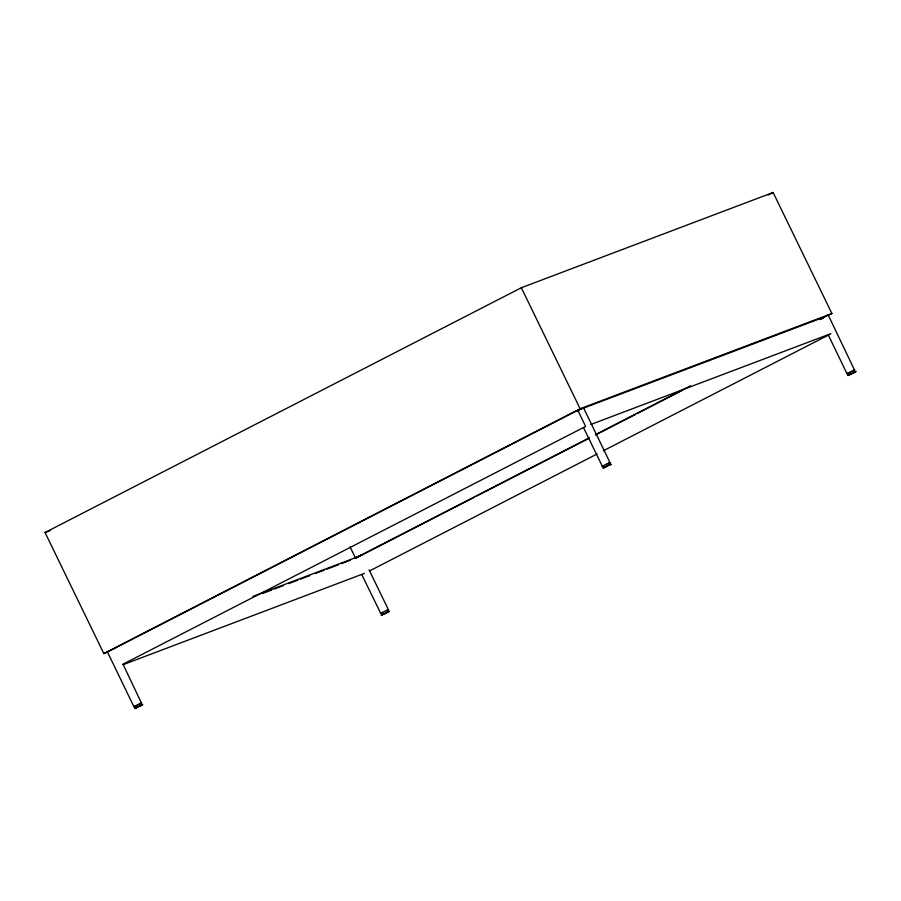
<?xml version="1.0" encoding="UTF-8"?>
<svg xmlns="http://www.w3.org/2000/svg" width="901" height="901" viewBox="0 0 901 901"><rect width="100%" height="100%" fill="white"/><g stroke="black" fill="none" stroke-linecap="round" stroke-linejoin="round"><path stroke-width="1.35" d="M134.598 706.429L133.956 706.789L107.433 651.93L115.08 648.168M141.716 703.14L141.333 703.163M142.504 704.762L141.502 705.033M610 462.596L583.488 407.725L582.35 408.435M381.574 614.989L381.968 614.966M583.589 427.705L602.352 466.358L602.882 465.997M603.276 467.856L603.659 467.833M610 462.72L609.617 462.731M610.777 464.33L610.394 464.353M854.61 370.243L828.267 315.113L827.737 315.485M854.767 370.108L854.385 370.131M855.173 371.741L855.95 371.471L854.553 371.989M141.547 703.287L123.077 664.364M142.11 704.999L142.752 704.638M603.017 467.968L603.659 467.608M610.394 464.567L611.036 464.206M380.549 613.491L381.179 613.13M387.914 610.09L388.556 609.729M381.326 615.101L381.968 614.741M388.691 611.711L389.48 611.216L388.083 611.734M847.65 373.386L847.267 373.746M855.162 371.955L855.804 371.595M134.373 706.53L135.218 706.08M135.161 708.141L136.806 707.274M136.006 707.69L134.992 708.4M141.491 705.348L142.335 704.897M603.501 465.648L602.093 466.481L602.645 466.335M603.433 467.709L604.278 467.27M609.774 464.916L610.619 464.465M380.954 613.232L381.799 612.793M381.742 614.854L382.587 614.403M388.072 612.049L388.917 611.599M848.269 373.037L847.019 373.746L828.357 335.093M848.213 375.098L849.868 374.23M849.057 374.658L848.044 375.357M854.542 372.304L855.387 371.854M135.037 706.159L136.028 705.652M140.691 705.765L141.671 705.269M603.31 465.727L607.319 463.733M604.098 467.349L605.089 466.842M608.963 465.344L609.954 464.837M381.619 612.871L382.61 612.365M382.407 614.482L383.398 613.975M387.272 612.477L388.263 611.97M848.089 373.115L849.08 372.62M853.743 372.732L854.734 372.226M107.748 652.054L103.818 653.552L45.05 532.525L521.341 287.734L773.114 192.476L831.882 313.492L828.132 315.429M768.114 195.044L773.114 192.476M103.818 653.552L580.109 408.75L831.882 313.492M113.819 648.754L577.789 410.293L824.381 317.006L819.369 319.573M122.908 664.251L585.627 426.432L577.789 410.293M589.265 437.841L357.911 556.75L252.978 596.451M595.516 434.62L690.56 385.774M474.354 497.251L355.591 558.293L350.084 546.941M476.854 495.967L589.367 438.145M595.617 434.924L635.622 414.37M638.122 413.086L681.866 390.595M820.631 319.281L823.131 317.997M369.5 570.952L597.104 453.98M603.355 450.759L829.708 334.429M580.604 409.336L581.539 408.863M604.954 466.887L609.099 464.882M609.099 465.288L605.945 466.842M135.893 705.708L136.963 705.179M136.682 707.319L139.824 705.776M139.745 706.249L140.815 705.72M848.945 372.665L852.098 371.122M849.733 374.275L853.878 372.271M853.866 372.676L851.794 373.712M382.475 612.41L386.63 610.405M383.263 614.032L386.405 612.477M386.338 612.95L387.396 612.421M605.956 466.38L607.026 465.851M136.896 705.201L137.966 704.672M139.813 706.226L136.67 707.724M849.947 372.158L851.028 371.629M385.324 613.457L386.405 612.928M578.588 410.315L579.591 409.831M824.37 317.22L821.622 318.492M137.966 704.683L139.047 704.165M851.794 373.701L849.722 374.692M384.254 613.975L385.324 613.446M607.251 463.778L608.321 463.272M608.04 465.389L609.966 464.499M604.943 467.292L606.013 466.786M852.031 371.167L853.101 370.66M852.808 372.777L854.734 371.888M138.979 704.21L140.038 703.704M139.756 705.821L140.826 705.314M386.338 612.522L387.407 612.016M384.322 613.93L382.396 614.809M577.654 410.743L575.716 411.498L583.488 407.725M355.152 558.237L361.797 554.87L354.543 558.485M608.186 463.339L609.177 462.889M604.087 467.675L605.078 467.225M852.965 370.739L853.957 370.277M848.866 375.064L849.857 374.613M139.914 703.771L140.905 703.321M140.691 705.393L141.682 704.931M135.814 708.107L136.794 707.657M386.495 610.484L387.486 610.022M387.284 612.094L388.263 611.644M383.387 614.358L381.326 615.225M608.997 462.99L609.842 462.618M609.774 464.601L610.619 464.229M603.433 467.946L604.278 467.574M853.776 370.379L854.61 370.007M848.213 375.334L849.046 374.962M140.714 703.422L141.558 703.05M134.373 706.767L135.026 706.497M135.15 708.377L135.995 708.006M387.306 610.123L388.14 609.752M45.05 532.525L50.298 530.543M590.876 424.45L830.902 333.64M262.484 593.511L271.663 590.042M274.287 589.051L283.466 585.582M288.714 583.589L297.893 580.12M300.517 579.129L309.696 575.649M314.945 573.667L324.123 570.198M326.748 569.207L338.551 564.736M341.164 563.744L350.343 560.276M123.088 664.69L364.432 573.385M821.014 318.74L828.267 315.113M847.796 375.48L848.438 375.221M387.914 609.876L388.556 609.617M133.956 706.902L134.598 706.643M134.745 708.524L135.375 708.265M380.796 613.491L361.887 574.838M521.341 287.734L580.109 408.75M369.061 569.826L388.432 609.729"/></g></svg>
